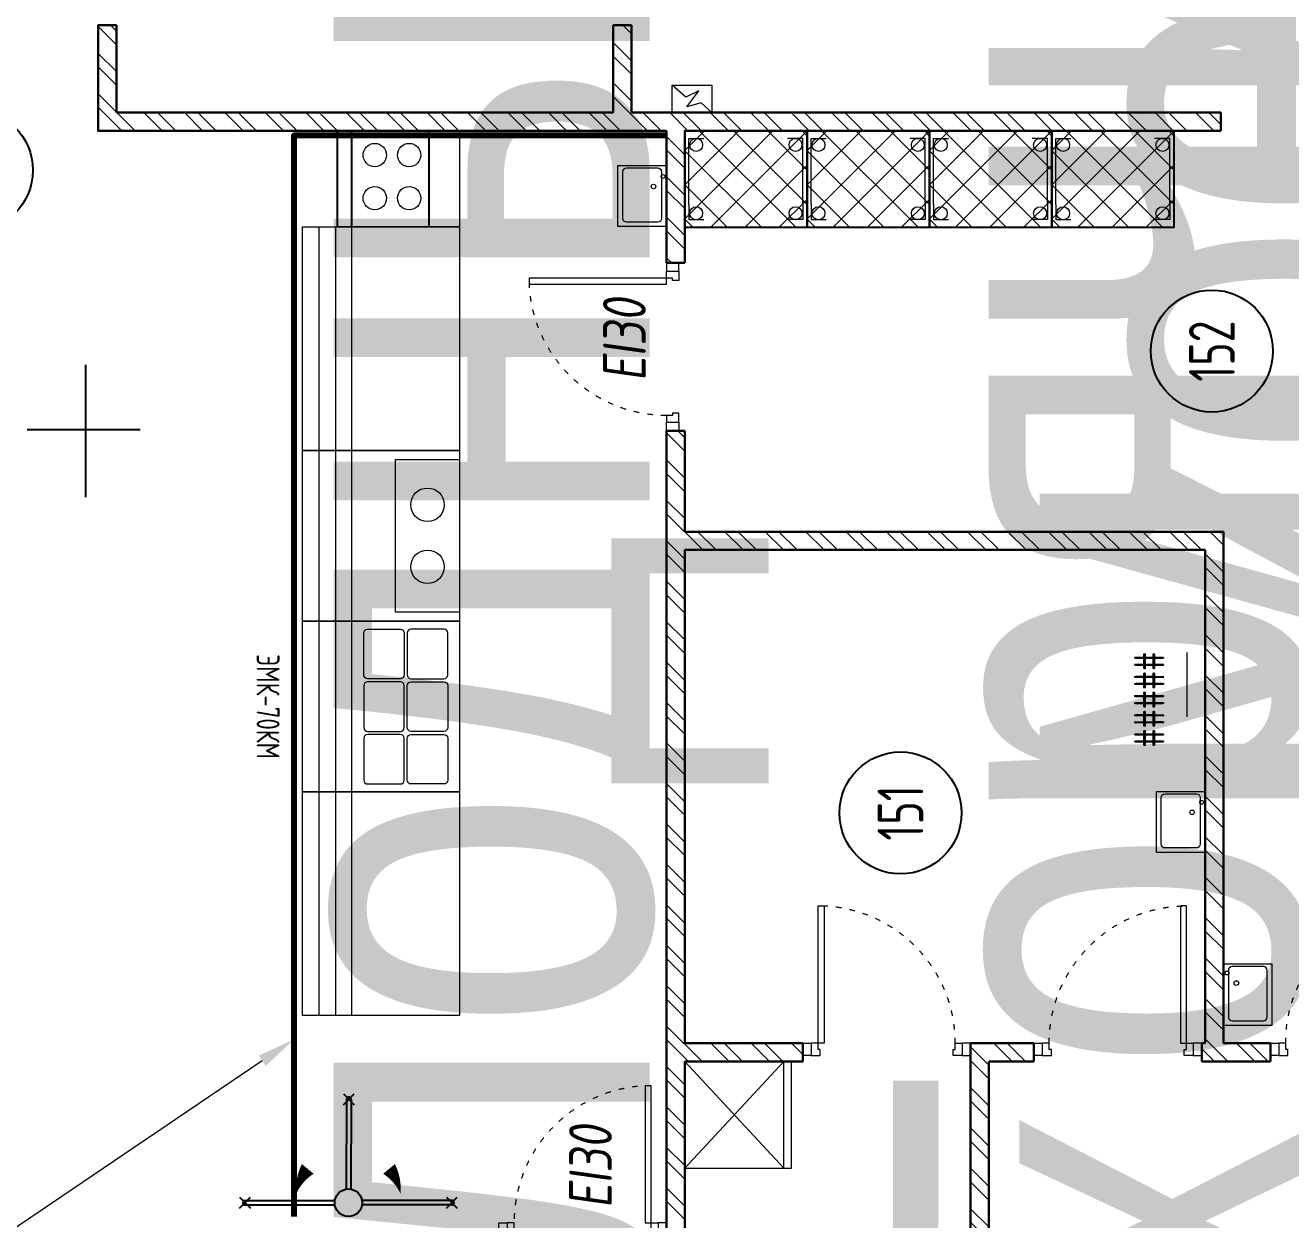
# Model space of a CAD drawing. Header units: millimetres. Extents: x -136099598 to 11807193, y 0 to 779331.
# Drawn here: x -136085096 to -136076799, y 207808 to 215640 of the extents above; entities that cross this region are included whole.
import ezdxf
from ezdxf import colors
from ezdxf.entities.mleader import LeaderData, LeaderLine
from ezdxf.enums import TextEntityAlignment as Align
from ezdxf.math import Vec2, Vec3

# ---------------------------------------------------------------- set-up
doc = ezdxf.new("R2018")
doc.units = ezdxf.units.MM
doc.header["$MEASUREMENT"] = 0
doc.linetypes.add('ACAD_ISO03W100', pattern=[30, 12, -18])
doc.layers.get('0').update_dxf_attribs({"color": 250, "lineweight": 9})
doc.layers.get('Defpoints').update_dxf_attribs({"color": 8})
for name, color, linetype in [('2d', 250, 'Continuous'), ('NAME', 164, 'Continuous'), ('ТХ', 7, 'Continuous'), ('ТХ_ВК_оборуд.пищеблок', 250, 'Continuous'), ('ТХ_оборуд.пищеблок', 250, 'Continuous')]:
    doc.layers.add(name, color=color, linetype=linetype)
for name, color, linetype, lineweight, true_color in [('АР_Выноски_пожарная зона', 7, 'Continuous', 5, 0xdb0000), ('АР_Граница ПБ', 7, 'Continuous', 80, 0xf60404), ('АР_ПБ_Двери', 7, 'Continuous', 15, 0xdb0000)]:
    doc.layers.add(name, color=color, linetype=linetype, lineweight=lineweight, true_color=true_color)
for name, color, linetype, lineweight in [('АР_Двери', 5, 'Continuous', 18), ('АР_Маркер экспликации', 239, 'Continuous', 13), ('АР_Номер помещения', 1, 'Continuous', 25), ('АР_Отметки', 250, 'Continuous', 15), ('АР_Перегородки кирпич', 244, 'Continuous', 30), ('АР_Перегородки_кирпич_Штрих', 244, 'Continuous', 5), ('АР_Помещения_площадь', 19, 'Continuous', 9)]:
    doc.layers.add(name, color=color, linetype=linetype, lineweight=lineweight)
doc.layers.add('АР_Названия помещений', color=124, linetype='Continuous', lineweight=5, plot=False)
doc.styles.add('ISOCPEUR', font='isocpeur.ttf', dxfattribs={"width": 0.7})
doc.styles.get("Standard").update_dxf_attribs({"font": 'isocpeur.ttf'})
doc.styles.add('tdCAD', font='simplex.shx', dxfattribs={"width": 0.7})
doc.styles.add('Архитект', font='isocpeur.ttf', dxfattribs={"width": 0.8, "oblique": 8})
doc.styles.add('ГОСТ 2.304', font='isocpeur.ttf', dxfattribs={"width": 0.7})
pattern_1 = [(45, (-939456.71843819, 101324.7362531829), (-132.5825214724777, 132.5825214724777), []), (45, (-939368.3300906899, 101324.7362531829), (-132.5825214724777, 132.5825214724777), [])]

# ---------------------------------------------------------------- blocks, each defined once
blk = doc.blocks.new('*U7')
for points in [[(-55, -80), (-55, 0), (-115, 0), (-115, -40), (-100, -40), (-100, -80), (-55, -80)], [(0, 0), (0, -80), (-55, -80), (-55, 0), (0, 0)], [(-1100, -1.70530256582424e-13), (-1100, -80.00000000000017), (-1045, -80.00000000000017), (-1045, -1.70530256582424e-13), (-1100, -1.70530256582424e-13)], [(-1045, -80.00000000000017), (-1045, -1.70530256582424e-13), (-985, -1.70530256582424e-13), (-985, -40.00000000000017), (-1000, -40.00000000000017), (-1000, -80.00000000000017), (-1045, -80.00000000000017)]]:
    blk.add_lwpolyline(points)
blk.add_lwpolyline([(-100, -80), (-99.99999999999986, -980), (-139.9999999999999, -980), (-140, -80)], close=True)
at = {"linetype": 'ACAD_ISO03W100', "ltscale": 3}
blk.add_arc((-100, -80), 900.0000000000002, 180, 270, dxfattribs=at)
blk = doc.blocks.new('*U15')
blk.add_lwpolyline([(100, 80), (99.99999999999989, 980), (139.9999999999999, 980), (140, 80)], close=True)
for points in [[(0, 0), (0, 80), (55, 80), (55, 0), (0, 0)], [(55, 80), (55, 0), (115, 0), (115, 40), (100, 40), (100, 80), (55, 80)], [(1045, 80.00000000000017), (1045, 1.70530256582424e-13), (985, 1.70530256582424e-13), (985, 40.00000000000017), (1000, 40.00000000000017), (1000, 80.00000000000017), (1045, 80.00000000000017)], [(1100, 1.70530256582424e-13), (1100, 80.00000000000017), (1045, 80.00000000000017), (1045, 1.70530256582424e-13), (1100, 1.70530256582424e-13)]]:
    blk.add_lwpolyline(points)
at = {"linetype": 'ACAD_ISO03W100', "ltscale": 3}
blk.add_arc((100, 80), 900.0000000000002, 0, 90.00000000000001, dxfattribs=at)
blk = doc.blocks.new('*U14')
for points in [[(0, 0), (0, -80), (55, -80), (55, 0), (0, 0)], [(55, -80), (55, 0), (115, 0), (115, -40), (100, -40), (100, -80), (55, -80)], [(1045, -80.00000000000017), (1045, -1.70530256582424e-13), (985, -1.70530256582424e-13), (985, -40.00000000000017), (1000, -40.00000000000017), (1000, -80.00000000000017), (1045, -80.00000000000017)], [(1100, -1.70530256582424e-13), (1100, -80.00000000000017), (1045, -80.00000000000017), (1045, -1.70530256582424e-13), (1100, -1.70530256582424e-13)]]:
    blk.add_lwpolyline(points)
blk.add_lwpolyline([(100, -80), (99.99999999999989, -980), (139.9999999999999, -980), (140, -80)], close=True)
at = {"linetype": 'ACAD_ISO03W100', "ltscale": 3}
blk.add_arc((100, -80), 900.0000000000002, 270, 7.016709298534877e-15, dxfattribs=at)
blk = doc.blocks.new('_DotSmall')
at = {"color": 0, "linetype": 'ByBlock', "const_width": 0.5}
blk.add_lwpolyline([(-0.0625, 0, 1), (0.0625, 0, 1)], format="xyb", close=True, dxfattribs=at)
blk = doc.blocks.new('Аста ЭМК-70КМ')
at = {"layer": '2d', "lineweight": 0}
blk.add_lwpolyline([(0, 0), (1120, 0), (1120, -705), (0, -705)], close=True, dxfattribs=at)
for points in [[(52.5, -102.499999999995), (52.5, -317.4999999999948, 0.414213562373095), (77.5, -342.4999999999948), (352.5, -342.4999999999948, 0.414213562373095), (377.5, -317.4999999999948), (377.5, -102.4999999999949, 0.414213562373095), (352.5, -77.49999999999488), (77.5, -77.499999999995, 0.414213562373095)], [(722.5, -102.499999999995), (722.5, -317.4999999999949, -0.414213562373095), (697.5, -342.4999999999949), (422.5, -342.4999999999949, -0.414213562373095), (397.5, -317.4999999999949), (397.5, -102.4999999999949, -0.414213562373095), (422.5, -77.49999999999488), (697.5, -77.499999999995, -0.414213562373095)], [(1067.5, -102.499999999995), (1067.5, -317.4999999999948, -0.414213562373095), (1042.5, -342.4999999999948), (767.5, -342.4999999999948, -0.414213562373095), (742.5, -317.4999999999948), (742.5, -102.4999999999949, -0.414213562373095), (767.5, -77.49999999999488), (1042.5, -77.499999999995, -0.414213562373095)], [(52.49999999999909, -602.4999999999951), (52.49999999999909, -387.4999999999953, -0.414213562373095), (77.49999999999909, -362.4999999999953), (352.4999999999991, -362.4999999999953, -0.414213562373095), (377.4999999999991, -387.4999999999953), (377.4999999999991, -602.4999999999952, -0.414213562373095), (352.4999999999991, -627.4999999999952), (77.49999999999909, -627.4999999999951, -0.414213562373095)], [(722.5000000000009, -602.4999999999951), (722.5000000000009, -387.4999999999952, 0.414213562373095), (697.5000000000009, -362.4999999999952), (422.5000000000009, -362.4999999999952, 0.414213562373095), (397.5000000000009, -387.4999999999952), (397.5000000000009, -602.4999999999952, 0.414213562373095), (422.5000000000009, -627.4999999999952), (697.5000000000009, -627.4999999999951, 0.414213562373095)], [(1067.500000000001, -602.4999999999951), (1067.500000000001, -387.4999999999953, 0.414213562373095), (1042.500000000001, -362.4999999999953), (767.5000000000009, -362.4999999999953, 0.414213562373095), (742.5000000000009, -387.4999999999953), (742.5000000000009, -602.4999999999952, 0.414213562373095), (767.5000000000009, -627.4999999999952), (1042.500000000001, -627.4999999999951, 0.414213562373095)]]:
    blk.add_lwpolyline(points, format="xyb", close=True, dxfattribs=at)
for points in [[(1120, -705), (1120, -1030), (0, -1030), (0, -705)], [(0, -813.3333333333334), (1120, -813.3333333333334)], [(-7.105427357601002e-15, -921.6666666666666), (1120, -921.6666666666666)]]:
    blk.add_lwpolyline(points, dxfattribs=at)
at = {"layer": 'NAME', "lineweight": 50, "ltscale": 1.2, "style": 'tdCAD', "width": 0.7}
blk.add_text('ЭМК-70КМ', height=150, dxfattribs=at).set_placement((560, -1255), align=Align.MIDDLE_CENTER)
blk = doc.blocks.new('td_2d_RamkaOK61', base_point=(-209.1524731564987, 29896.44388030979))
at = {"layer": '2d'}
for p, q in [((-244.5078122158235, 30539.08854125047), (-173.7971340971677, 30609.79921936912)), ((-173.7971340971641, 30539.08854125047), (-244.5078122158199, 30609.79921936912)), ((-922.5687462270437, 29864.05009230718), (-851.8580681083879, 29934.76077042583)), ((-851.8580681083843, 29864.05009230718), (-922.56874622704, 29934.76077042584)), ((-244.5078122158229, 29183.08854125047), (-173.7971340971671, 29253.79921936912)), ((-173.7971340971635, 29183.08854125047), (-244.5078122158193, 29253.79921936912))]:
    blk.add_line(p, q, dxfattribs=at)
at = {"layer": '2d', "ltscale": 600}
for points in [[(-224.1524731564975, 30574.44388030979), (-224.1524731564969, 29985.18507705629)], [(-194.1524731564975, 30574.44388030979), (-194.1524731564969, 29985.18507705629)], [(-887.2134071677158, 29914.40543136651), (-297.8936699029928, 29911.44388030979)], [(-887.2134071677158, 29884.40543136651), (-297.8936699029928, 29881.44388030979)], [(-224.1524731564969, 29218.44388030979), (-224.1524731564969, 29807.7026835633)], [(-194.1524731564969, 29218.44388030979), (-194.1524731564969, 29807.7026835633)]]:
    blk.add_lwpolyline(points, dxfattribs=at)
at = {"layer": '2d'}
for points in [[(-550.6853899300295, 29956.27625658185, 0, 0, -0.1778110492617582), (-430.7912638110574, 30163.09138726869, 100, 0, -0.1307508436712636), (-268.9848494285179, 30237.97679708336, 0, 0, -1.658802837348317)], [(-550.6853899300295, 29836.61150403779, 0, 0, 0.1778110492617582), (-430.7912638110574, 29629.79637335095, 100, 0, 0.1307508436712636), (-268.9848494285179, 29554.91096353628, 0, 0, 1.658802837348317)]]:
    blk.add_lwpolyline(points, format="xyseb", dxfattribs=at)
blk.add_circle((-209.1524731564987, 29896.44388030979), 90, dxfattribs=at)
for centre, start, end in [((-209.1524731564956, 30574.44388030979), 0, 180), ((-887.2134071677158, 29899.40543136651), 90, 270), ((-209.1524731564953, 29218.44388030979), 180, 0)]:
    blk.add_arc(centre, 15, start, end, dxfattribs=at)
blk = doc.blocks.new('*U356')
at = {"layer": 'АР_Номер помещения', "color": 7}
blk.add_circle((-1642.594434045753, -7528.354076333582), 400, dxfattribs=at)
at = {"color": 7, "style": 'ISOCPEUR', "width": 0.7, "flags": 1}
blk.add_attdef('КАТЕГОРИЯ', (-499.1655280450395, -2092.186355050572), '', height=250, dxfattribs=at)
at = {"layer": 'АР_Номер помещения', "color": 7, "style": 'ISOCPEUR', "width": 0.7}
blk.add_attdef('НОМЕР_ПОМЕЩЕНИЯ', text='', height=300, dxfattribs=at).set_placement((-1642.594434048664, -7528.354076333582), align=Align.MIDDLE_CENTER)
at = {"layer": 'АР_Помещения_площадь', "color": 7, "lineweight": 30, "width": 0.7, "flags": 104}
blk.add_attdef('ИМЯ_ПОМЕЩЕНИЯ', text='', height=100, dxfattribs=at).set_placement((157.6277002443094, 1217.141369806137), align=Align.MIDDLE_CENTER)
at = {"layer": 'АР_Помещения_площадь', "color": 7, "style": 'ISOCPEUR', "width": 0.7}
blk.add_attdef('ПЛОЩАДЬ_ПОМЕЩЕНИЯ', text='', height=200, dxfattribs=at).set_placement((-601.1226209748311, -7540.792272120731), align=Align.MIDDLE_RIGHT)
blk = doc.blocks.new('*U54')
at = {"color": 7, "style": 'ISOCPEUR', "width": 0.7, "flags": 1}
blk.add_attdef('КАТЕГОРИЯ', (-499.1655280450395, -2092.186355050572), '', height=250, dxfattribs=at)
at = {"layer": 'АР_Номер помещения', "color": 7, "style": 'ISOCPEUR', "width": 0.7}
blk.add_attdef('НОМЕР_ПОМЕЩЕНИЯ', text='', height=300, dxfattribs=at).set_placement((1759.370949501605, -1666.384517061959), align=Align.MIDDLE_CENTER)
at = {"layer": 'АР_Помещения_площадь', "color": 7, "lineweight": 30, "width": 0.7, "flags": 104}
blk.add_attdef('ИМЯ_ПОМЕЩЕНИЯ', text='', height=100, dxfattribs=at).set_placement((157.6277002443094, 1217.141369806137), align=Align.MIDDLE_CENTER)
at = {"layer": 'АР_Помещения_площадь', "color": 7, "style": 'ISOCPEUR', "width": 0.7}
blk.add_attdef('ПЛОЩАДЬ_ПОМЕЩЕНИЯ', text='', height=200, dxfattribs=at).set_placement((4213.027179712615, -2252.832365766417), align=Align.MIDDLE_RIGHT)
blk = doc.blocks.new('*U55')
at = {"color": 7, "style": 'ISOCPEUR', "width": 0.7, "flags": 1}
blk.add_attdef('КАТЕГОРИЯ', (-499.1655280450395, -2092.186355050572), '', height=250, dxfattribs=at)
at = {"layer": 'АР_Номер помещения', "color": 7, "style": 'ISOCPEUR', "width": 0.7}
blk.add_attdef('НОМЕР_ПОМЕЩЕНИЯ', text='', height=300, dxfattribs=at).set_placement((5013.810133116054, -1620.803598329533), align=Align.MIDDLE_CENTER)
at = {"layer": 'АР_Помещения_площадь', "color": 7, "lineweight": 30, "width": 0.7, "flags": 104}
blk.add_attdef('ИМЯ_ПОМЕЩЕНИЯ', text='', height=100, dxfattribs=at).set_placement((157.6277002443094, 1217.141369806137), align=Align.MIDDLE_CENTER)
at = {"layer": 'АР_Помещения_площадь', "color": 7, "style": 'ISOCPEUR', "width": 0.7}
blk.add_attdef('ПЛОЩАДЬ_ПОМЕЩЕНИЯ', text='', height=200, dxfattribs=at).set_placement((4898.611402072314, -5264.298068362188), align=Align.MIDDLE_RIGHT)
blk = doc.blocks.new('*U57')
at = {"layer": 'АР_Номер помещения', "color": 7}
blk.add_circle((783.4384937810794, -2265.175061661938), 400, dxfattribs=at)
at = {"layer": 'АР_Помещения_площадь', "color": 7}
blk.add_line((1836.041002109384, -4142.73007577797), (1413.692645727891, -4142.73007577797), dxfattribs=at)
at = {"color": 7, "style": 'ISOCPEUR', "width": 0.7, "flags": 1}
blk.add_attdef('КАТЕГОРИЯ', (-499.1655280450395, -2092.186355050572), '', height=250, dxfattribs=at)
at = {"layer": 'АР_Номер помещения', "color": 7, "style": 'ISOCPEUR', "width": 0.7}
blk.add_attdef('НОМЕР_ПОМЕЩЕНИЯ', text='', height=300, dxfattribs=at).set_placement((783.438493778169, -2265.175061661938), align=Align.MIDDLE_CENTER)
at = {"layer": 'АР_Помещения_площадь', "color": 7, "lineweight": 30, "width": 0.7, "flags": 104}
blk.add_attdef('ИМЯ_ПОМЕЩЕНИЯ', text='', height=100, dxfattribs=at).set_placement((157.6277002443094, 1217.141369806137), align=Align.MIDDLE_CENTER)
at = {"layer": 'АР_Помещения_площадь', "color": 7, "style": 'ISOCPEUR', "width": 0.7}
blk.add_attdef('ПЛОЩАДЬ_ПОМЕЩЕНИЯ', text='', height=200, dxfattribs=at).set_placement((1840.92716008257, -3896.224545810621), align=Align.MIDDLE_RIGHT)
blk = doc.blocks.new('*U355')
at = {"layer": 'АР_Номер помещения', "color": 7}
blk.add_circle((-6620.058259478919, -1672.539252174413), 400, dxfattribs=at)
at = {"color": 7, "style": 'ISOCPEUR', "width": 0.7, "flags": 1}
blk.add_attdef('КАТЕГОРИЯ', (-499.1655280450395, -2092.186355050572), '', height=250, dxfattribs=at)
at = {"layer": 'АР_Номер помещения', "color": 7, "style": 'ISOCPEUR', "width": 0.7}
blk.add_attdef('НОМЕР_ПОМЕЩЕНИЯ', text='', height=300, dxfattribs=at).set_placement((-6620.05825948183, -1672.539252174413), align=Align.MIDDLE_CENTER)
at = {"layer": 'АР_Помещения_площадь', "color": 7, "lineweight": 30, "width": 0.7, "flags": 104}
blk.add_attdef('ИМЯ_ПОМЕЩЕНИЯ', text='', height=100, dxfattribs=at).set_placement((157.6277002443094, 1217.141369806137), align=Align.MIDDLE_CENTER)
at = {"layer": 'АР_Помещения_площадь', "color": 7, "style": 'ISOCPEUR', "width": 0.7}
blk.add_attdef('ПЛОЩАДЬ_ПОМЕЩЕНИЯ', text='', height=200, dxfattribs=at).set_placement((-6409.804071086855, -2598.202739774004), align=Align.MIDDLE_RIGHT)
blk = doc.blocks.new('A$C13decc58')
at = {"layer": 'АР_Перегородки_кирпич_Штрих', "ltscale": 100}
h = blk.add_hatch(dxfattribs=at)
h.set_pattern_fill('ANSI32', color=256, scale=500)
h.set_pattern_definition(pattern_1)
h.paths.add_polyline_path([(19860.06397059988, 51631.84447662788), (20432.48835189836, 51631.84503147751), (20432.48835189836, 51751.84503147751), (19860.06397059988, 51751.84447662788), (19860.06397059988, 55008.15099172259), (20432.48828272204, 55008.15154657222), (20432.48819051529, 55128.17274373607), (19740.06397059988, 55128.1464318498), (19740.06397059988, 51401.38903155096), (18874.21241257535, 51401.38903155085), (18874.21241257535, 51281.38903155085), (19740.06397059988, 51281.38903155096), (19740.06397059999, 47767.33505241899), (19860.06397059999, 47767.33505241899)])
h = blk.add_hatch(dxfattribs=at)
h.set_pattern_fill('ANSI32', color=256, scale=500)
h.set_pattern_definition(pattern_1)
h.paths.add_polyline_path([(17111.99194749127, 51281.38903155085), (17774.21241257523, 51281.38903155085), (17774.21241257523, 51401.38903155085), (12458.94382937238, 51401.38903155085), (12458.94382937238, 51281.38903155085), (13637.48404832612, 51281.38903155085), (13637.48404832612, 50508.29236259195), (13757.48404832612, 50508.29236259195), (13757.48404832612, 51281.38903155085), (16991.99194749127, 51281.38903155085), (16991.99194749139, 47869.19675382902), (13757.45328512436, 47870.70935287618), (13757.45328512773, 47892.79747682344), (13637.45328512773, 47892.79747682344), (13637.4532850594, 47442.31763052242), (13757.4532850594, 47442.31763052254), (13757.4532851062, 47750.70933975501), (17111.99194749139, 47749.14062393049)])
h = blk.add_hatch(dxfattribs=at)
h.set_pattern_fill('ANSI32', color=256, scale=500)
h.set_pattern_definition(pattern_1)
h.paths.add_polyline_path([(13757.48632830588, 49408.29236259183), (11980.38082704178, 49408.29236259183), (11980.38082704178, 49288.29236259183), (13637.48404832612, 49288.29236259183), (13637.48404832612, 48992.79747682356), (13757.48404832612, 48992.79747682356)])
at = {"layer": 'ТХ_оборуд.пищеблок', "lineweight": 0}
h = blk.add_hatch(dxfattribs=at)
h.set_pattern_fill('ANSI37', color=256, scale=50, angle=269.9999999999999, style=0)
h.set_pattern_definition([(314.9999999999999, (20058.83364222033, 50883.30188852374), (112.2532015133645, 112.2532015133643), []), (44.99999999999994, (20058.83364222033, 50883.30188852374), (-112.2532015133643, 112.2532015133645), [])])
h.paths.add_polyline_path([(19740.06397059988, 51281.38903155096), (19108.06397059988, 51281.38903155096), (19108.06397059988, 50479.38903155096), (19740.06397059988, 50479.38903155096)])
h = blk.add_hatch(dxfattribs=at)
h.set_pattern_fill('ANSI37', color=256, scale=50, angle=269.9999999999999, style=0)
h.set_pattern_definition([(314.9999999999999, (20058.83364222036, 50081.30188852374), (112.2532015133645, 112.2532015133643), []), (44.99999999999994, (20058.83364222036, 50081.30188852374), (-112.2532015133643, 112.2532015133645), [])])
h.paths.add_polyline_path([(19740.06397059991, 50479.38903155096), (19108.06397059991, 50479.38903155096), (19108.06397059991, 49677.38903155096), (19740.06397059991, 49677.38903155096)])
h = blk.add_hatch(dxfattribs=at)
h.set_pattern_fill('ANSI37', color=256, scale=50, angle=269.9999999999999, style=0)
h.set_pattern_definition([(314.9999999999999, (20058.83364222039, 49279.30188852374), (112.2532015133645, 112.2532015133643), []), (44.99999999999994, (20058.83364222039, 49279.30188852374), (-112.2532015133643, 112.2532015133645), [])])
h.paths.add_polyline_path([(19740.06397059993, 49677.38903155096), (19108.06397059993, 49677.38903155096), (19108.06397059993, 48875.38903155096), (19740.06397059993, 48875.38903155096)])
h = blk.add_hatch(dxfattribs=at)
h.set_pattern_fill('ANSI37', color=256, scale=50, angle=269.9999999999999, style=0)
h.set_pattern_definition([(314.9999999999999, (20058.83364222042, 48477.30188852374), (112.2532015133645, 112.2532015133643), []), (44.99999999999994, (20058.83364222042, 48477.30188852374), (-112.2532015133643, 112.2532015133645), [])])
h.paths.add_polyline_path([(19740.06397059996, 48875.38903155096), (19108.06397059996, 48875.38903155096), (19108.06397059996, 48073.38903155096), (19740.06397059996, 48073.38903155096)])
at = {"layer": '2d', "lineweight": 0}
for points in [[(16525.06397059988, 53463.839245582), (16525.06397059988, 53788.839245582), (17645.06397059988, 53788.839245582), (17645.06397059988, 53463.839245582)], [(17645.06397059988, 53680.50591224863), (16525.06397059988, 53680.50591224863)], [(17645.06397059988, 53572.17257891526), (16525.06397059988, 53572.17257891526)], [(16585.06397059988, 52758.839245582), (16585.06397059988, 53178.839245582), (17585.06397059988, 53178.839245582), (17585.06397059988, 52758.839245582)]]:
    blk.add_lwpolyline(points, dxfattribs=at)
blk.add_lwpolyline([(17645.06397059988, 52758.839245582), (16525.06397059988, 52758.839245582), (16525.06397059988, 53463.839245582), (17645.06397059988, 53463.839245582)], close=True, dxfattribs=at)
for centre, radius in [((19298.60639542848, 53314.366177066), 76.61242834352596), ((19581.84022142668, 53314.366177066), 76.61242834352596), ((19298.60639542848, 53088.866177066), 76.61242834352596), ((19581.84022142668, 53088.866177066), 76.61242834352596), ((16881.73063726586, 52968.839245582), 110), ((17288.39730393389, 52968.839245582), 110)]:
    blk.add_circle(centre, radius, dxfattribs=at)
at = {"layer": 'Defpoints', "color": 1, "ltscale": 100}
for p, q in [((17780.38310702157, 54851.77715952124), (17780.38310702157, 55592.83805718494)), ((17337.41657208206, 55208.29236259183), (18206.13081625965, 55208.29236259183))]:
    blk.add_line(p, q, dxfattribs=at)
at = {"layer": 'АР_Граница ПБ', "ltscale": 50}
blk.add_lwpolyline([(19710.52757238527, 51401.38903155096), (19710.52757238527, 53844.53105239128), (12621.95098016411, 53844.53105239128)], dxfattribs=at)
at = {"layer": 'АР_Перегородки кирпич', "linetype": 'Continuous', "ltscale": 100}
blk.add_line((20432.48828270574, 55008.17274365295), (19860.06397059988, 55008.15099172259), dxfattribs=at)
for points in [[(19740.06397059988, 51401.38903155096), (19740.06397059988, 55128.1464318498), (20432.48819051529, 55128.17274373607), (20432.48828272204, 55008.15154657222)], [(19860.06397059988, 55008.15099172259), (19860.06397059988, 51751.84447662788)], [(19860.06397059988, 51751.84447662788), (20432.48819053159, 51751.84503147751)], [(20432.48819053159, 51751.84503147751), (20432.48828272204, 51631.84503147751)], [(20432.48828272204, 51631.84503147751), (19860.06397059988, 51631.84447662788)], [(19860.06397059988, 51631.84447662788), (19860.06397059999, 47767.33505241899)], [(12458.94382937238, 51401.38903155085), (17774.21241257523, 51401.38903155085)], [(17774.21241257523, 51401.38903155085), (17774.21241257523, 51281.38903155085)], [(18874.21241257535, 51281.38903155085), (18874.21241257535, 51401.38903155085)], [(18874.21241257535, 51401.38903155085), (19740.06397059988, 51401.38903155096)], [(13637.48404832612, 51281.38903155085), (12458.94382937238, 51281.38903155085)], [(16991.99194749127, 51281.38903155085), (13757.48404832612, 51281.38903155085)], [(16991.99194749139, 47869.19675382902), (16991.99194749127, 51281.38903155085)], [(17111.99194749127, 51281.38903155085), (17111.99194749139, 47749.14062393049)], [(17774.21241257523, 51281.38903155085), (17111.99194749127, 51281.38903155085)], [(19740.06397059988, 51281.38903155096), (18874.21241257535, 51281.38903155085)], [(19740.06397059999, 47767.33505241899), (19740.06397059988, 51281.38903155096)], [(13757.48404832612, 50508.29236259195), (13637.48404832612, 50508.29236259195)], [(11980.38310702154, 49408.29236259183), (13757.48632830588, 49408.29236259183)], [(13637.48632830588, 49288.29236259183), (11980.38310702154, 49288.29236259183)], [(13757.48404832612, 48992.79747682356), (13637.48404832612, 48992.79747682356)], [(13637.45328512773, 47892.79747683252), (13757.48404832612, 47892.79747681436)], [(13757.45328512773, 47892.79747681436), (13757.45328512436, 47870.70935287618)], [(13757.45328512436, 47870.70935287618), (16991.99194749139, 47869.19675382902)], [(17111.99194749139, 47749.14062393049), (13757.48404832612, 47750.70932536887)], [(19860.06397059999, 47767.33505241899), (19740.06397059999, 47767.33505241899)], [(13757.48404832612, 47442.31763051334), (13637.4532850594, 47442.3176305315)]]:
    blk.add_lwpolyline(points, dxfattribs=at)
at = {"layer": 'АР_Перегородки кирпич', "ltscale": 100}
for points in [[(13637.48404832612, 51281.38903155085), (13637.48404832612, 50508.29236259195)], [(13757.48404832612, 51281.38903155085), (13757.48404832612, 50508.29236259195)], [(13757.48404832612, 49408.29236259195), (13757.48404832612, 48992.79747682356)], [(13637.48632830588, 49288.29236259183), (13637.48404832612, 48992.79747682356)], [(13637.48404832612, 47892.79747683252), (13637.48404832612, 47442.3176305315)], [(13757.48404832612, 47892.79747681436), (13757.48404832612, 47870.70933849015)], [(13757.48404832612, 47750.70932536887), (13757.48404832612, 47442.31763051334)]]:
    blk.add_lwpolyline(points, dxfattribs=at)
at = {"layer": 'ТХ_ВК_оборуд.пищеблок', "lineweight": 0}
for points in [[(19512.79821800464, 51401.38903155096), (19112.79821800464, 51401.38903155096), (19112.79821800464, 51721.38903155096), (19512.79821800464, 51721.38903155096)], [(19512.79821800464, 51401.38903155096), (19112.79821800464, 51401.38903155096), (19112.79821800464, 51721.38903155096), (19512.79821800464, 51721.38903155096)], [(15408.80005149927, 47870.0306453493), (15008.80005149927, 47870.0306453493), (15008.80005149927, 48190.0306453493), (15408.80005149927, 48190.0306453493)], [(15408.80005149927, 47870.0306453493), (15008.80005149927, 47870.0306453493), (15008.80005149927, 48190.0306453493), (15408.80005149927, 48190.0306453493)], [(14276.29519885671, 47750.65376454499), (13876.29519885671, 47750.65376454499), (13876.29519885671, 47430.65376454499), (14276.29519885671, 47430.65376454499)], [(14276.29519885671, 47750.65376454499), (13876.29519885671, 47750.65376454499), (13876.29519885671, 47430.65376454499), (14276.29519885671, 47430.65376454499)]]:
    blk.add_lwpolyline(points, close=True, dxfattribs=at)
for points in [[(19471.84251504461, 51433.88903155096), (19166.84251504461, 51433.88903155096, -0.414213562373095), (19141.84251504461, 51458.88903155096), (19141.84251504461, 51663.88903155096, -0.414213562373095), (19166.84251504461, 51688.88903155096), (19471.84251504461, 51688.88903155096, -0.414213562373095), (19496.84251504461, 51663.88903155096), (19496.84251504461, 51458.88903155096, -0.414213562373095)], [(19471.84251504461, 51433.88903155096), (19166.84251504461, 51433.88903155096, -0.414213562373095), (19141.84251504461, 51458.88903155096), (19141.84251504461, 51663.88903155096, -0.414213562373095), (19166.84251504461, 51688.88903155096), (19471.84251504461, 51688.88903155096, -0.414213562373095), (19496.84251504461, 51663.88903155096), (19496.84251504461, 51458.88903155096, -0.414213562373095)], [(15367.84434853925, 47902.5306453493), (15062.84434853925, 47902.5306453493, -0.414213562373095), (15037.84434853925, 47927.5306453493), (15037.84434853925, 48132.5306453493, -0.414213562373095), (15062.84434853925, 48157.5306453493), (15367.84434853925, 48157.5306453493, -0.414213562373095), (15392.84434853925, 48132.5306453493), (15392.84434853925, 47927.5306453493, -0.414213562373095)], [(15367.84434853925, 47902.5306453493), (15062.84434853925, 47902.5306453493, -0.414213562373095), (15037.84434853925, 47927.5306453493), (15037.84434853925, 48132.5306453493, -0.414213562373095), (15062.84434853925, 48157.5306453493), (15367.84434853925, 48157.5306453493, -0.414213562373095), (15392.84434853925, 48132.5306453493), (15392.84434853925, 47927.5306453493, -0.414213562373095)], [(14235.33949589668, 47718.15376454499), (13930.33949589668, 47718.15376454499, 0.414213562373095), (13905.33949589668, 47693.15376454499), (13905.33949589668, 47488.15376454499, 0.414213562373095), (13930.33949589668, 47463.15376454499), (14235.33949589668, 47463.15376454499, 0.414213562373095), (14260.33949589668, 47488.15376454499), (14260.33949589668, 47693.15376454499, 0.414213562373095)], [(14235.33949589668, 47718.15376454499), (13930.33949589668, 47718.15376454499, 0.414213562373095), (13905.33949589668, 47693.15376454499), (13905.33949589668, 47488.15376454499, 0.414213562373095), (13930.33949589668, 47463.15376454499), (14235.33949589668, 47463.15376454499, 0.414213562373095), (14260.33949589668, 47488.15376454499), (14260.33949589668, 47693.15376454499, 0.414213562373095)]]:
    blk.add_lwpolyline(points, format="xyb", close=True, dxfattribs=at)
for centre, radius in [((19375.46223930293, 51486.74255106098), 14.92256750352681), ((19375.46223930293, 51486.74255106098), 14.92256750352681), ((19441.43835649895, 51424.93293817958), 12.53071994864595), ((15271.46407279756, 47955.38416485931), 14.92256750352681), ((15271.46407279756, 47955.38416485931), 14.92256750352681), ((15337.44018999359, 47893.57455197792), 12.53071994864595), ((14218.02393143097, 47727.10985791637), 12.53071994864595), ((14218.02393143097, 47727.10985791637), 12.53071994864595), ((14152.04781423495, 47665.30024503497), 14.92256750352681), ((14152.04781423495, 47665.30024503497), 14.92256750352681)]:
    blk.add_circle(centre, radius, dxfattribs=at)
at = {"layer": 'ТХ_оборуд.пищеблок', "lineweight": 0}
for p, q in [((13637.48404832612, 50631.38903155085), (12937.48404832612, 51281.38903155085)), ((13637.48404832612, 51281.38903155085), (12937.48404832612, 50631.38903155085)), ((12937.48404832612, 50631.38903155085), (13637.48404832612, 50631.38903155085))]:
    blk.add_line(p, q, dxfattribs=at)
at = {"layer": 'ТХ_оборуд.пищеблок', "lineweight": 0, "ltscale": 0.2}
for p, q in [((19258.06397059988, 51256.20023497927), (19158.06397059988, 51256.20023497927)), ((19158.06397059988, 51256.20023497927), (19158.06397059988, 51156.20023497927)), ((19258.06397059988, 51256.20023497927), (19690.06397059988, 51256.20023497927)), ((19690.06397059988, 51256.20023497927), (19690.06397059988, 51156.20023497927)), ((19158.06397059988, 50507.5653241718), (19158.06397059988, 50607.5653241718)), ((19690.06397059988, 50507.5653241718), (19690.06397059988, 50607.5653241718)), ((19258.06397059988, 50507.5653241718), (19158.06397059988, 50507.5653241718)), ((19258.06397059991, 50454.20023497927), (19158.06397059991, 50454.20023497927)), ((19158.06397059991, 50454.20023497927), (19158.06397059991, 50354.20023497927)), ((19258.06397059988, 50507.5653241718), (19690.06397059988, 50507.5653241718)), ((19258.06397059991, 50454.20023497927), (19690.06397059991, 50454.20023497927)), ((19690.06397059991, 50454.20023497927), (19690.06397059991, 50354.20023497927)), ((19158.06397059991, 49705.5653241718), (19158.06397059991, 49805.5653241718)), ((19690.06397059991, 49705.5653241718), (19690.06397059991, 49805.5653241718)), ((19258.06397059991, 49705.5653241718), (19158.06397059991, 49705.5653241718)), ((19258.06397059991, 49705.5653241718), (19690.06397059991, 49705.5653241718)), ((19258.06397059993, 49652.20023497927), (19158.06397059993, 49652.20023497927)), ((19158.06397059993, 49652.20023497927), (19158.06397059993, 49552.20023497927)), ((19258.06397059993, 49652.20023497927), (19690.06397059993, 49652.20023497927)), ((19690.06397059993, 49652.20023497927), (19690.06397059993, 49552.20023497927)), ((19158.06397059993, 48903.5653241718), (19158.06397059993, 49003.5653241718)), ((19690.06397059993, 48903.5653241718), (19690.06397059993, 49003.5653241718)), ((19258.06397059993, 48903.5653241718), (19158.06397059993, 48903.5653241718)), ((19258.06397059993, 48903.5653241718), (19690.06397059993, 48903.5653241718)), ((19258.06397059996, 48850.20023497927), (19158.06397059996, 48850.20023497927)), ((19158.06397059996, 48850.20023497927), (19158.06397059996, 48750.20023497927)), ((19258.06397059996, 48850.20023497927), (19690.06397059996, 48850.20023497927)), ((19690.06397059996, 48850.20023497927), (19690.06397059996, 48750.20023497927)), ((19158.06397059996, 48101.5653241718), (19158.06397059996, 48201.5653241718)), ((19690.06397059996, 48101.5653241718), (19690.06397059996, 48201.5653241718)), ((19258.06397059996, 48101.5653241718), (19158.06397059996, 48101.5653241718)), ((19258.06397059996, 48101.5653241718), (19690.06397059996, 48101.5653241718))]:
    blk.add_line(p, q, dxfattribs=at)
at = {"layer": 'ТХ_оборуд.пищеблок', "lineweight": 0}
for points in [[(13940.06397059988, 53463.839245582), (13940.06397059988, 53788.839245582), (15405.06397059988, 53788.839245582), (15405.06397059988, 53463.839245582)], [(17645.06397059988, 53463.839245582), (17645.06397059988, 53788.839245582), (19110.06397059988, 53788.839245582), (19110.06397059988, 53463.839245582)], [(15405.06397059988, 53680.50591224863), (13940.06397059988, 53680.50591224863)], [(19110.06397059988, 53680.50591224863), (17645.06397059988, 53680.50591224863)], [(15405.06397059988, 53572.17257891526), (13940.06397059988, 53572.17257891526)], [(19110.06397059988, 53572.17257891526), (17645.06397059988, 53572.17257891526)]]:
    blk.add_lwpolyline(points, dxfattribs=at)
at = {"layer": 'ТХ_оборуд.пищеблок', "lineweight": 0, "ltscale": 100}
blk.add_lwpolyline([(19110.06397059988, 52758.839245582), (19110.06397059988, 53558.839245582), (19740.06397059988, 53558.839245582), (19740.06397059988, 52758.839245582)], close=True, dxfattribs=at)
at = {"layer": 'ТХ_оборуд.пищеблок', "ltscale": 100}
for points in [[(19110.06397059988, 53558.839245582), (19740.06397059988, 53558.839245582)], [(19110.06397059988, 53463.839245582), (19740.06397059988, 53463.839245582)], [(19110.06397059988, 52958.839245582), (19110.06397059988, 52958.839245582), (19740.06397059988, 52958.839245582)]]:
    blk.add_lwpolyline(points, dxfattribs=at)
at = {"layer": 'ТХ_оборуд.пищеблок', "lineweight": 0}
for points in [[(15405.06397059988, 52758.839245582), (13940.06397059988, 52758.839245582), (13940.06397059988, 53463.839245582), (15405.06397059988, 53463.839245582)], [(19110.06397059988, 52758.839245582), (17645.06397059988, 52758.839245582), (17645.06397059988, 53463.839245582), (19110.06397059988, 53463.839245582)], [(12937.48404832612, 51281.38903155085), (12937.48404832612, 50581.38903155085), (13637.48404832612, 50581.38903155085), (13637.48404832612, 51281.38903155085)]]:
    blk.add_lwpolyline(points, close=True, dxfattribs=at)
at = {"layer": 'ТХ_оборуд.пищеблок', "lineweight": 5}
blk.add_lwpolyline([(19860.06397059988, 51105.04571324599), (19860.06397059988, 51364.45313202508), (20040.06095505881, 51364.45313202508), (20040.06095505881, 51105.04571324599), (19860.06397059988, 51105.04571324599), (19923.59231805595, 51173.86808965669), (19897.12217328258, 51269.16061084077), (20003.00275237605, 51189.75017652067), (19960.65052073865, 51274.45463979559), (20040.06095505881, 51364.45313202508)], dxfattribs=at)
at = {"layer": 'ТХ_оборуд.пищеблок', "ltscale": 0.2}
for points in [[(19108.06397059988, 51281.38903155096), (19108.06397059988, 50479.38903155096), (19740.06397059988, 50479.38903155096), (19740.06397059988, 51281.38903155096)], [(19108.06397059991, 50479.38903155096), (19108.06397059991, 49677.38903155096), (19740.06397059991, 49677.38903155096), (19740.06397059991, 50479.38903155096)], [(19108.06397059993, 49677.38903155096), (19108.06397059993, 48875.38903155096), (19740.06397059993, 48875.38903155096), (19740.06397059993, 49677.38903155096)], [(19108.06397059996, 48875.38903155096), (19108.06397059996, 48073.38903155096), (19740.06397059996, 48073.38903155096), (19740.06397059996, 48875.38903155096)]]:
    blk.add_lwpolyline(points, close=True, dxfattribs=at)
at = {"layer": 'ТХ_оборуд.пищеблок', "lineweight": 0}
for centre in [(19199.95174531158, 51207.26613916468), (19648.17619588817, 51207.26613916468), (19199.95174531158, 50555.96057006216), (19648.17619588817, 50555.96057006216), (19199.95174531161, 50405.26613916468), (19648.1761958882, 50405.26613916468), (19199.95174531161, 49753.96057006216), (19648.1761958882, 49753.96057006216), (19199.95174531164, 49603.26613916468), (19648.17619588823, 49603.26613916468), (19199.95174531164, 48951.96057006216), (19648.17619588823, 48951.96057006216), (19199.95174531167, 48801.26613916468), (19648.17619588826, 48801.26613916468), (19199.95174531167, 48149.96057006216), (19648.17619588826, 48149.96057006216)]:
    blk.add_circle(centre, 42.55335042346269, dxfattribs=at)
at = {"layer": 'АР_Двери', "rotation": 90.00000000000001}
for name, p in [('*U14', (12498.94382937238, 51401.38903155096)), ('*U7', (13677.48404832612, 50508.29236259195))]:
    blk.add_blockref(name, p, dxfattribs=at)
at = {"layer": 'АР_Двери', "xscale": -1}
blk.add_blockref('*U15', (18874.21241257535, 51321.38903155085), dxfattribs=at)
at = {"layer": 'АР_Двери', "xscale": -1, "rotation": 90}
for p in [(13677.45328512773, 47892.79747681448), (13677.45328489246, 46342.31763050426)]:
    blk.add_blockref('*U7', p, dxfattribs=at)
at = {"layer": 'АР_Маркер экспликации', "color": 7}
blk.add_blockref('*U356', (21124.77524492927, 63484.65666040068), dxfattribs=at)
ref = blk.add_blockref('*U54', (6766.657196265209, 55287.44779997307), dxfattribs=at)
lines = blk.add_mtext('\\W0.8000;Холодный цех', dxfattribs={"layer": 'АР_Названия помещений', "insert": (8617.798218004638, 54209.1099042393), "char_height": 2696.650800543634, "width": 926.9399707174232, "attachment_point": 1})
ref.add_attrib('ИМЯ_ПОМЕЩЕНИЯ', '', (8617.798218004638, 54209.1099042393), dxfattribs={"flags": 104}).embed_mtext(lines)
ref = blk.add_blockref('*U55', (6766.57297390551, 52114.41350256884), dxfattribs=at)
lines = blk.add_mtext('\\W0.8000;Горячий цех', dxfattribs={"layer": 'АР_Названия помещений', "insert": (12002.79821800464, 49915.6099042393), "char_height": 2696.650800543634, "width": 926.9399707174232, "attachment_point": 1})
ref.add_attrib('ИМЯ_ПОМЕЩЕНИЯ', '', (12002.79821800464, 49915.6099042393), dxfattribs={"flags": 104}).embed_mtext(lines)
ref = blk.add_blockref('*U57', (14484.25721589525, 52132.75118682045), dxfattribs=at)
ref.add_attrib('НОМЕР_ПОМЕЩЕНИЯ', '151', dxfattribs={"layer": 'АР_Номер помещения', "color": 7, "height": 300, "style": 'ISOCPEUR', "width": 0.7}).set_placement((15267.69570967342, 49867.57612515851), align=Align.MIDDLE_CENTER)
lines = blk.add_mtext('\\W0.8000;Моечная для кухонной посуды', dxfattribs={"layer": 'АР_Названия помещений', "insert": (15260.00933614341, 48955.87611502002), "char_height": 2614.814942383004, "width": 926.9399707174232, "attachment_point": 1})
ref.add_attrib('ИМЯ_ПОМЕЩЕНИЯ', '', (15260.00933614341, 48955.87611502002), dxfattribs={"flags": 104}).embed_mtext(lines)
ref.add_attrib('ПЛОЩАДЬ_ПОМЕЩЕНИЯ', '#####', dxfattribs={"layer": 'АР_Помещения_площадь', "color": 7, "height": 200, "style": 'ISOCPEUR', "width": 0.7}).set_placement((16325.18437597782, 48236.52664100983), align=Align.MIDDLE_RIGHT)
ref = blk.add_blockref('*U355', (24916.35647748937, 49498.64915641374), dxfattribs=at)
ref.add_attrib('НОМЕР_ПОМЕЩЕНИЯ', '152', dxfattribs={"layer": 'АР_Номер помещения', "color": 7, "height": 300, "style": 'ISOCPEUR', "width": 0.7}).set_placement((18296.29821800755, 47826.10990423933), align=Align.MIDDLE_CENTER)
at = {"layer": 'ТХ', "lineweight": 0, "rotation": 179.9999999999999}
blk.add_blockref('td_2d_RamkaOK61', (12711.79821800464, 53487.21278238297), dxfattribs=at)
at = {"layer": 'ТХ_оборуд.пищеблок', "lineweight": 0, "rotation": 180}
blk.add_blockref('Аста ЭМК-70КМ', (16525.06397059988, 52758.839245582), dxfattribs=at)
at = {"layer": 'АР_ПБ_Двери', "lineweight": 35, "style": 'Архитект', "oblique": 8, "width": 0.8}
for p in [(12674.97388380347, 51760.04232033831), (18098.1531586356, 51537.7830403439)]:
    blk.add_text('EI30', height=280, dxfattribs=at).set_placement(p)
at = {"layer": 'АР_Выноски_пожарная зона'}
ml = blk.add_multileader_mtext('Standard', dxfattribs=at)
ml.set_content('Над раздаточной зоной подвесной экран: зашить гипсовыми огнестойкими листами типа Кнауф Файерборд\\Pгруппы горючести НГ в 2 слоя с обеих сторон (или аналог) по метал. каркасу до перекрытия отметка низа зашивки на высоте 2 м от ур. ч. п.', color=256, style='ГОСТ 2.304')
ml.set_leader_properties()
ml.build(insert=Vec2(0, 0))
ml.multileader.update_dxf_attribs({"text_left_attachment_type": 6, "text_right_attachment_type": 6, "dogleg_length": 100, "arrow_head_size": 250})
ctx = ml.context
ctx.base_point, ctx.char_height, ctx.arrow_head_size, ctx.landing_gap_size, ctx.plane_origin = Vec3(1260.08880629181, 60747.78112196375), 300, 250, 25, Vec3(3568.029378076782, 60315.87440660701)
ctx.left_attachment, ctx.right_attachment = 6, 6
notes = []
notes.append((ctx, [(1, (1, 1, 0), (9117.08880629181, 60747.78112196375), (-1, 0), 100, [(0, [(13782.31480091461, 53844.53105239128)], 256, [])])]))
ctx.mtext.insert, ctx.mtext.width, ctx.mtext.flow_direction = Vec3(1285.088806291809, 61137.78112196375), 7919.954485645439, 5
at = {"layer": 'АР_Отметки'}
ml = blk.add_multileader_mtext('Standard', dxfattribs=at)
ml.set_content('-0,010', color=256, style='ISOCPEUR')
ml.set_leader_properties(color=256, linetype='Continuous', lineweight=-1)
ml.set_arrow_properties(name='DOTSMALL')
ml.build(insert=Vec2(0, 0))
ml.multileader.update_dxf_attribs({"has_text_frame": 1, "text_left_attachment_type": 4, "text_right_attachment_type": 4, "dogleg_length": 100, "arrow_head_size": 180})
ctx = ml.context
ctx.base_point, ctx.char_height, ctx.arrow_head_size, ctx.landing_gap_size, ctx.plane_origin = Vec3(37116.12529487745, 68979.61899858073, 2.299351988461806e-08), 250, 180, 50, Vec3(37034.73184502823, 67778.72147311713, 2.299351988461806e-08)
ctx.left_attachment, ctx.right_attachment = 4, 4
notes.append((ctx, [(0, (0, 0, 0), (0, 0), (1, 0), 1, [])]))
ctx.mtext.insert, ctx.mtext.width, ctx.mtext.line_spacing_style, ctx.mtext.flow_direction = Vec3(37166.12529487745, 69379.61899858073, 2.299351988461806e-08), 852.6970314602484, 2, 5
ml = blk.add_multileader_mtext('Standard', dxfattribs=at)
ml.set_content('0,000', color=256, style='ISOCPEUR')
ml.set_leader_properties(color=256, linetype='Continuous', lineweight=-1)
ml.set_arrow_properties(name='DOTSMALL')
ml.build(insert=Vec2(0, 0))
ml.multileader.update_dxf_attribs({"has_text_frame": 1, "text_left_attachment_type": 4, "text_right_attachment_type": 4, "dogleg_length": 100, "arrow_head_size": 180})
ctx = ml.context
ctx.base_point, ctx.char_height, ctx.arrow_head_size, ctx.landing_gap_size, ctx.plane_origin = Vec3(36698.10734045901, 66870.89629536273, 1.149675994230903e-08), 250, 180, 50, Vec3(36616.7138906098, 65669.99876989913, 1.149675994230903e-08)
ctx.left_attachment, ctx.right_attachment = 4, 4
notes.append((ctx, [(0, (0, 0, 0), (0, 0), (1, 0), 1, [])]))
ctx.mtext.insert, ctx.mtext.width, ctx.mtext.line_spacing_style, ctx.mtext.flow_direction = Vec3(36748.10734045901, 67270.89629536273, 1.149675994230903e-08), 852.6970314602484, 2, 5
ml = blk.add_multileader_mtext('Standard', dxfattribs=at)
ml.set_content('+1,975', color=256, style='ISOCPEUR')
ml.set_leader_properties(color=256, linetype='Continuous', lineweight=-1)
ml.set_arrow_properties(name='DOTSMALL')
ml.build(insert=Vec2(0, 0))
ml.multileader.update_dxf_attribs({"has_text_frame": 1, "text_left_attachment_type": 4, "text_right_attachment_type": 4, "dogleg_length": 100, "arrow_head_size": 180})
ctx = ml.context
ctx.base_point, ctx.char_height, ctx.arrow_head_size, ctx.landing_gap_size, ctx.plane_origin = Vec3(41925.21950890985, 65726.83752085234, 1.149675994230903e-08), 250, 180, 50, Vec3(41843.82605906064, 64525.93999538873, 1.149675994230903e-08)
ctx.left_attachment, ctx.right_attachment = 4, 4
notes.append((ctx, [(0, (0, 0, 0), (0, 0), (1, 0), 1, [])]))
ctx.mtext.insert, ctx.mtext.width, ctx.mtext.line_spacing_style, ctx.mtext.flow_direction = Vec3(41975.21950890985, 66126.83752085234, 1.149675994230903e-08), 852.6970314602484, 2, 5
ml = blk.add_multileader_mtext('Standard', dxfattribs=at)
ml.set_content('-0,010', color=256, style='ISOCPEUR')
ml.set_leader_properties(color=256, linetype='Continuous', lineweight=-1)
ml.set_arrow_properties(name='DOTSMALL')
ml.build(insert=Vec2(0, 0))
ml.multileader.update_dxf_attribs({"has_text_frame": 1, "text_left_attachment_type": 4, "text_right_attachment_type": 4, "dogleg_length": 100, "arrow_head_size": 180})
ctx = ml.context
ctx.base_point, ctx.char_height, ctx.arrow_head_size, ctx.landing_gap_size, ctx.plane_origin = Vec3(28121.69119349617, 65416.34291859937, 1.149675994230903e-08), 250, 180, 50, Vec3(28040.29774364695, 64215.44539313577, 1.149675994230903e-08)
ctx.left_attachment, ctx.right_attachment = 4, 4
notes.append((ctx, [(0, (0, 0, 0), (0, 0), (1, 0), 1, [])]))
ctx.mtext.insert, ctx.mtext.width, ctx.mtext.line_spacing_style, ctx.mtext.flow_direction = Vec3(28171.69119349617, 65816.34291859937, 1.149675994230903e-08), 852.6970314602484, 2, 5
ml = blk.add_multileader_mtext('Standard', dxfattribs=at)
ml.set_content('0,000', color=256, style='ISOCPEUR')
ml.set_leader_properties(color=256, linetype='Continuous', lineweight=-1)
ml.set_arrow_properties(name='DOTSMALL')
ml.build(insert=Vec2(0, 0))
ml.multileader.update_dxf_attribs({"has_text_frame": 1, "text_left_attachment_type": 4, "text_right_attachment_type": 4, "dogleg_length": 100, "arrow_head_size": 180})
ctx = ml.context
ctx.base_point, ctx.char_height, ctx.arrow_head_size, ctx.landing_gap_size, ctx.plane_origin = Vec3(25651.61963318079, 65250.82964228594, 1.149675994230903e-08), 250, 180, 50, Vec3(25570.22618333157, 64049.93211682234, 1.149675994230903e-08)
ctx.left_attachment, ctx.right_attachment = 4, 4
notes.append((ctx, [(0, (0, 0, 0), (0, 0), (1, 0), 1, [])]))
ctx.mtext.insert, ctx.mtext.width, ctx.mtext.line_spacing_style, ctx.mtext.flow_direction = Vec3(25701.61963318079, 65650.82964228594, 1.149675994230903e-08), 852.6970314602484, 2, 5
ml = blk.add_multileader_mtext('Standard', dxfattribs=at)
ml.set_content('+1,975', color=256, style='ISOCPEUR')
ml.set_leader_properties(color=256, linetype='Continuous', lineweight=-1)
ml.set_arrow_properties(name='DOTSMALL')
ml.build(insert=Vec2(0, 0))
ml.multileader.update_dxf_attribs({"has_text_frame": 1, "text_left_attachment_type": 4, "text_right_attachment_type": 4, "dogleg_length": 100, "arrow_head_size": 180})
ctx = ml.context
ctx.base_point, ctx.char_height, ctx.arrow_head_size, ctx.landing_gap_size, ctx.plane_origin = Vec3(67184.22567741433, 63069.28110459947, 1.149675994230903e-08), 250, 180, 50, Vec3(67102.83222756512, 61868.38357913587, 1.149675994230903e-08)
ctx.left_attachment, ctx.right_attachment = 4, 4
notes.append((ctx, [(0, (0, 0, 0), (0, 0), (1, 0), 1, [])]))
ctx.mtext.insert, ctx.mtext.width, ctx.mtext.line_spacing_style, ctx.mtext.flow_direction = Vec3(67234.22567741433, 63469.28110459947, 1.149675994230903e-08), 852.6970314602484, 2, 5
ml = blk.add_multileader_mtext('Standard', dxfattribs=at)
ml.set_content('0,000', color=256, style='ISOCPEUR')
ml.set_leader_properties(color=256, linetype='Continuous', lineweight=-1)
ml.set_arrow_properties(name='DOTSMALL')
ml.build(insert=Vec2(0, 0))
ml.multileader.update_dxf_attribs({"has_text_frame": 1, "text_left_attachment_type": 4, "text_right_attachment_type": 4, "dogleg_length": 100, "arrow_head_size": 180})
ctx = ml.context
ctx.base_point, ctx.char_height, ctx.arrow_head_size, ctx.landing_gap_size, ctx.plane_origin = Vec3(67976.92597944965, 56051.67990142445, 1.149675994230903e-08), 250, 180, 50, Vec3(67895.53252960043, 54850.78237596084, 1.149675994230903e-08)
ctx.left_attachment, ctx.right_attachment = 4, 4
notes.append((ctx, [(0, (0, 0, 0), (0, 0), (1, 0), 1, [])]))
ctx.mtext.insert, ctx.mtext.width, ctx.mtext.line_spacing_style, ctx.mtext.flow_direction = Vec3(68026.92597944965, 56451.67990142445, 1.149675994230903e-08), 852.6970314602484, 2, 5
for ctx, leaders in notes:
    for number, flags, end, landing, length, lines in leaders:
        leader = LeaderData()
        leader.index, (leader.has_last_leader_line, leader.has_dogleg_vector, leader.attachment_direction) = number, flags
        leader.last_leader_point, leader.dogleg_vector, leader.dogleg_length = Vec3(end), Vec3(landing), length
        for number, points, colour, breaks in lines:
            line = LeaderLine()
            line.index, line.vertices, line.color, line.breaks = number, Vec3.list(points), colors.encode_raw_color(colour), breaks
            leader.lines.append(line)
        ctx.leaders.append(leader)

msp = doc.modelspace()

# ---------------------------------------------------------------- block references
at = {"ltscale": 150, "rotation": 89.99999999999999}
msp.add_blockref('A$C13decc58', (-136029490.0077386, 195207.3540922937), dxfattribs=at)

doc.saveas('drawing.dxf')
